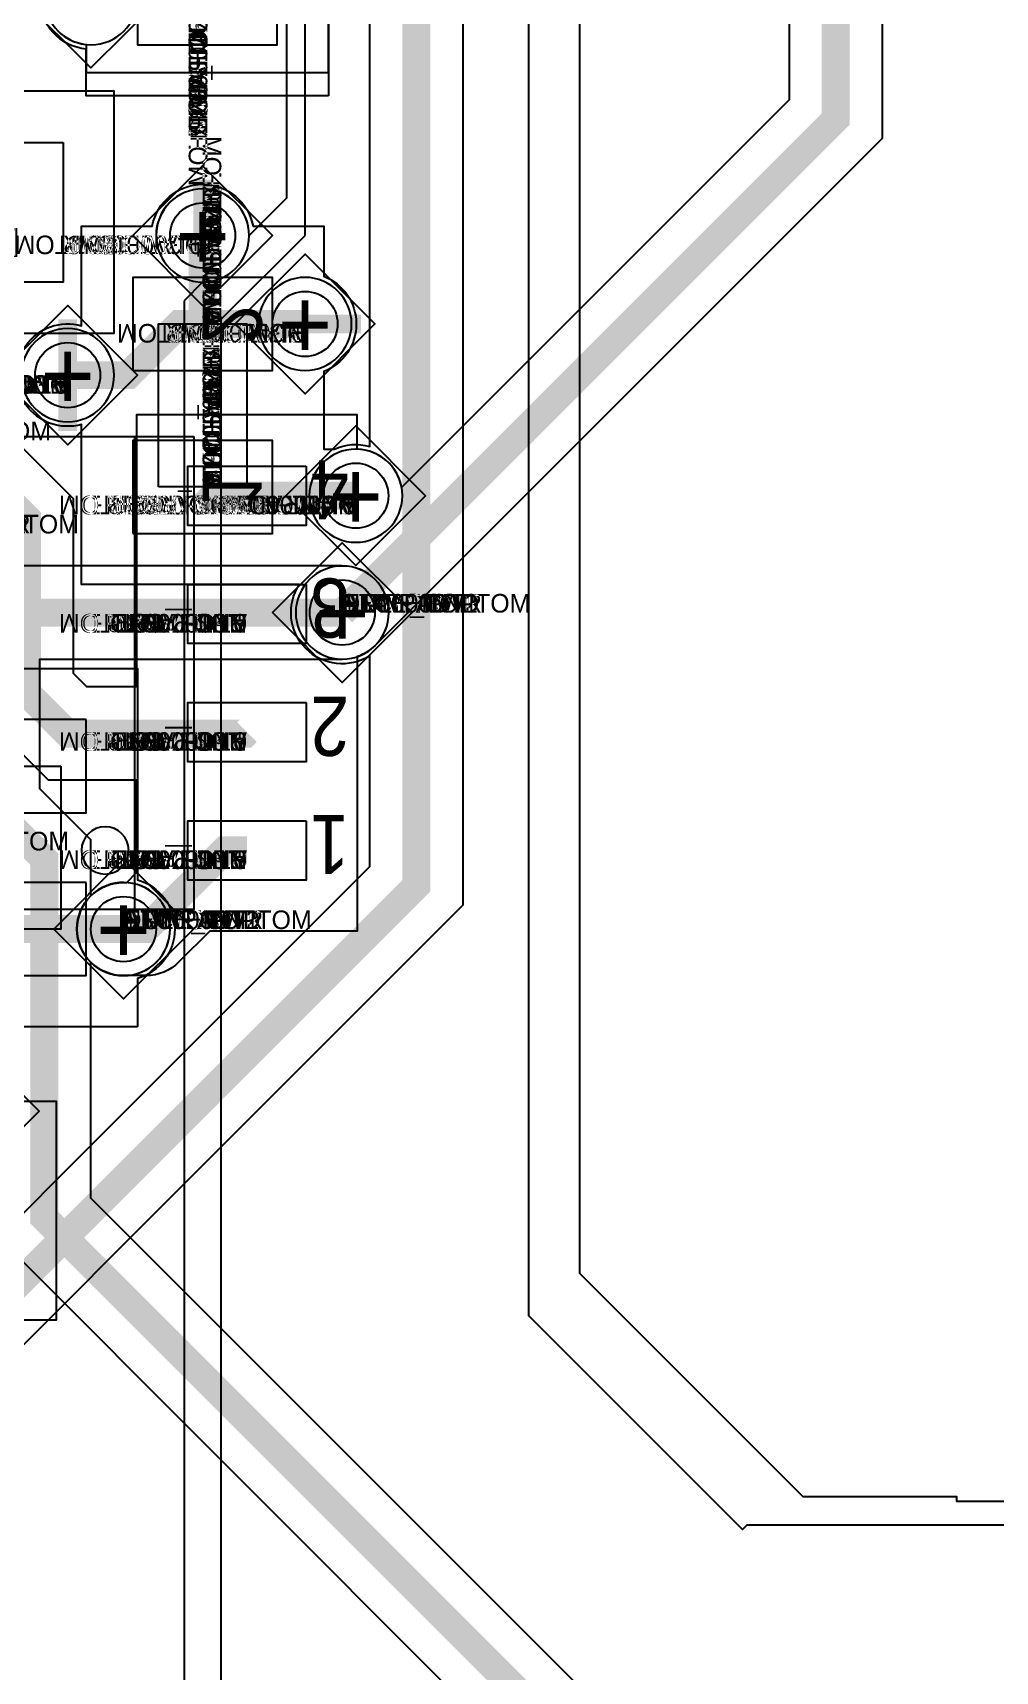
# Model space of a CAD drawing. Extents: x 0 to 323, y 0 to 320.
# Drawn here: x 147.99 to 158.33, y 164.43 to 182.03 of the extents above; entities that cross this region are included whole.
import ezdxf
from ezdxf.enums import TextEntityAlignment as Align

# ---------------------------------------------------------------- set-up
doc = ezdxf.new("R2010")
doc.units = 0
doc.header["$MEASUREMENT"] = 0
doc.layers.get('0').update_dxf_attribs({"linetype": 'CONTINUOUS'})
for name, color, linetype in [('CDN_FIGURES', 7, 'CONTINUOUS'), ('ETCH_BOTTOM', 7, 'CONTINUOUS'), ('ETCH_GND', 3, 'CONTINUOUS'), ('ETCH_INT1', 4, 'CONTINUOUS'), ('ETCH_INT2', 5, 'CONTINUOUS'), ('ETCH_PWR', 6, 'CONTINUOUS'), ('ETCH_TOP', 2, 'CONTINUOUS'), ('MANUFACTURING_NCLEGEND-1-6', 8, 'CONTINUOUS'), ('PACKAGE_GEOMETRY_ASSEMBLY_TOP', 11, 'CONTINUOUS'), ('PACKAGE_GEOMETRY_PIN_NUMBER', 9, 'CONTINUOUS')]:
    doc.layers.add(name, color=color, linetype=linetype)

# ---------------------------------------------------------------- blocks, each defined once
blk = doc.blocks.new('PAD_INFO')
for tag in ['SHAPE_TYPE', 'PAD_HEIGHT', 'PAD_LAYER', 'PAD_TYPE', 'PAD_WIDTH']:
    blk.add_attdef(tag, (0, 0), '', height=0.2)
at = {"flags": 2}
blk.add_attdef('CDN_TYPE', (0, 0), '', height=0.2, dxfattribs=at)
blk = doc.blocks.new('DRILL_INFO')
at = {"flags": 2}
blk.add_attdef('CDN_TYPE', (0, 0), '', height=0.2, dxfattribs=at)
for tag in ['FSHAPE', 'FCHAR', 'DRILL_HEIGHT', 'DIAMETER', 'PLATED', 'DRILL_WIDTH']:
    blk.add_attdef(tag, (0, 0), '', height=0.2)
blk = doc.blocks.new('VIA0700X0300')
at = {"layer": 'ETCH_BOTTOM'}
blk.add_circle((0, 0), 0.35, dxfattribs=at)
at = {"layer": 'ETCH_GND'}
blk.add_circle((0, 0), 0.35, dxfattribs=at)
at = {"layer": 'ETCH_INT1'}
blk.add_circle((0, 0), 0.35, dxfattribs=at)
at = {"layer": 'ETCH_INT2'}
blk.add_circle((0, 0), 0.35, dxfattribs=at)
at = {"layer": 'ETCH_PWR'}
blk.add_circle((0, 0), 0.35, dxfattribs=at)
at = {"layer": 'ETCH_TOP'}
blk.add_circle((0, 0), 0.35, dxfattribs=at)
ref = blk.add_blockref('PAD_INFO', (0, 0))
ref.add_attrib('PAD_LAYER', 'ETCH_TOP', (0, 0), dxfattribs={"height": 0.2})
ref.add_attrib('SHAPE_TYPE', 'NULL', (0, 0), dxfattribs={"height": 0.2})
ref.add_attrib('PAD_TYPE', 'ANTIPAD', (0, 0), dxfattribs={"height": 0.2})
ref.add_attrib('PAD_WIDTH', '0.000000', (0, 0), dxfattribs={"height": 0.2})
ref.add_attrib('PAD_HEIGHT', '0.000000', (0, 0), dxfattribs={"height": 0.2})
ref = blk.add_blockref('PAD_INFO', (0, 0))
ref.add_attrib('PAD_LAYER', 'ETCH_GND', (0, 0), dxfattribs={"height": 0.2})
ref.add_attrib('SHAPE_TYPE', 'NULL', (0, 0), dxfattribs={"height": 0.2})
ref.add_attrib('PAD_TYPE', 'ANTIPAD', (0, 0), dxfattribs={"height": 0.2})
ref.add_attrib('PAD_WIDTH', '0.000000', (0, 0), dxfattribs={"height": 0.2})
ref.add_attrib('PAD_HEIGHT', '0.000000', (0, 0), dxfattribs={"height": 0.2})
ref = blk.add_blockref('PAD_INFO', (0, 0))
ref.add_attrib('PAD_LAYER', 'ETCH_INT1', (0, 0), dxfattribs={"height": 0.2})
ref.add_attrib('SHAPE_TYPE', 'NULL', (0, 0), dxfattribs={"height": 0.2})
ref.add_attrib('PAD_TYPE', 'ANTIPAD', (0, 0), dxfattribs={"height": 0.2})
ref.add_attrib('PAD_WIDTH', '0.000000', (0, 0), dxfattribs={"height": 0.2})
ref.add_attrib('PAD_HEIGHT', '0.000000', (0, 0), dxfattribs={"height": 0.2})
ref = blk.add_blockref('PAD_INFO', (0, 0))
ref.add_attrib('PAD_LAYER', 'ETCH_INT2', (0, 0), dxfattribs={"height": 0.2})
ref.add_attrib('SHAPE_TYPE', 'NULL', (0, 0), dxfattribs={"height": 0.2})
ref.add_attrib('PAD_TYPE', 'ANTIPAD', (0, 0), dxfattribs={"height": 0.2})
ref.add_attrib('PAD_WIDTH', '0.000000', (0, 0), dxfattribs={"height": 0.2})
ref.add_attrib('PAD_HEIGHT', '0.000000', (0, 0), dxfattribs={"height": 0.2})
ref = blk.add_blockref('PAD_INFO', (0, 0))
ref.add_attrib('PAD_LAYER', 'ETCH_PWR', (0, 0), dxfattribs={"height": 0.2})
ref.add_attrib('SHAPE_TYPE', 'NULL', (0, 0), dxfattribs={"height": 0.2})
ref.add_attrib('PAD_TYPE', 'ANTIPAD', (0, 0), dxfattribs={"height": 0.2})
ref.add_attrib('PAD_WIDTH', '0.000000', (0, 0), dxfattribs={"height": 0.2})
ref.add_attrib('PAD_HEIGHT', '0.000000', (0, 0), dxfattribs={"height": 0.2})
ref = blk.add_blockref('PAD_INFO', (0, 0))
ref.add_attrib('PAD_LAYER', 'ETCH_BOTTOM', (0, 0), dxfattribs={"height": 0.2})
ref.add_attrib('SHAPE_TYPE', 'NULL', (0, 0), dxfattribs={"height": 0.2})
ref.add_attrib('PAD_TYPE', 'ANTIPAD', (0, 0), dxfattribs={"height": 0.2})
ref.add_attrib('PAD_WIDTH', '0.000000', (0, 0), dxfattribs={"height": 0.2})
ref.add_attrib('PAD_HEIGHT', '0.000000', (0, 0), dxfattribs={"height": 0.2})
ref = blk.add_blockref('PAD_INFO', (0, 0))
ref.add_attrib('PAD_LAYER', 'ETCH_TOP', (0, 0), dxfattribs={"height": 0.2})
ref.add_attrib('SHAPE_TYPE', 'NULL', (0, 0), dxfattribs={"height": 0.2})
ref.add_attrib('PAD_TYPE', 'THERMAL', (0, 0), dxfattribs={"height": 0.2})
ref.add_attrib('PAD_WIDTH', '0.000000', (0, 0), dxfattribs={"height": 0.2})
ref.add_attrib('PAD_HEIGHT', '0.000000', (0, 0), dxfattribs={"height": 0.2})
ref = blk.add_blockref('PAD_INFO', (0, 0))
ref.add_attrib('PAD_LAYER', 'ETCH_GND', (0, 0), dxfattribs={"height": 0.2})
ref.add_attrib('SHAPE_TYPE', 'NULL', (0, 0), dxfattribs={"height": 0.2})
ref.add_attrib('PAD_TYPE', 'THERMAL', (0, 0), dxfattribs={"height": 0.2})
ref.add_attrib('PAD_WIDTH', '0.000000', (0, 0), dxfattribs={"height": 0.2})
ref.add_attrib('PAD_HEIGHT', '0.000000', (0, 0), dxfattribs={"height": 0.2})
ref = blk.add_blockref('PAD_INFO', (0, 0))
ref.add_attrib('PAD_LAYER', 'ETCH_INT1', (0, 0), dxfattribs={"height": 0.2})
ref.add_attrib('SHAPE_TYPE', 'NULL', (0, 0), dxfattribs={"height": 0.2})
ref.add_attrib('PAD_TYPE', 'THERMAL', (0, 0), dxfattribs={"height": 0.2})
ref.add_attrib('PAD_WIDTH', '0.000000', (0, 0), dxfattribs={"height": 0.2})
ref.add_attrib('PAD_HEIGHT', '0.000000', (0, 0), dxfattribs={"height": 0.2})
ref = blk.add_blockref('PAD_INFO', (0, 0))
ref.add_attrib('PAD_LAYER', 'ETCH_INT2', (0, 0), dxfattribs={"height": 0.2})
ref.add_attrib('SHAPE_TYPE', 'NULL', (0, 0), dxfattribs={"height": 0.2})
ref.add_attrib('PAD_TYPE', 'THERMAL', (0, 0), dxfattribs={"height": 0.2})
ref.add_attrib('PAD_WIDTH', '0.000000', (0, 0), dxfattribs={"height": 0.2})
ref.add_attrib('PAD_HEIGHT', '0.000000', (0, 0), dxfattribs={"height": 0.2})
ref = blk.add_blockref('PAD_INFO', (0, 0))
ref.add_attrib('PAD_LAYER', 'ETCH_PWR', (0, 0), dxfattribs={"height": 0.2})
ref.add_attrib('SHAPE_TYPE', 'NULL', (0, 0), dxfattribs={"height": 0.2})
ref.add_attrib('PAD_TYPE', 'THERMAL', (0, 0), dxfattribs={"height": 0.2})
ref.add_attrib('PAD_WIDTH', '0.000000', (0, 0), dxfattribs={"height": 0.2})
ref.add_attrib('PAD_HEIGHT', '0.000000', (0, 0), dxfattribs={"height": 0.2})
ref = blk.add_blockref('PAD_INFO', (0, 0))
ref.add_attrib('PAD_LAYER', 'ETCH_BOTTOM', (0, 0), dxfattribs={"height": 0.2})
ref.add_attrib('SHAPE_TYPE', 'NULL', (0, 0), dxfattribs={"height": 0.2})
ref.add_attrib('PAD_TYPE', 'THERMAL', (0, 0), dxfattribs={"height": 0.2})
ref.add_attrib('PAD_WIDTH', '0.000000', (0, 0), dxfattribs={"height": 0.2})
ref.add_attrib('PAD_HEIGHT', '0.000000', (0, 0), dxfattribs={"height": 0.2})
ref = blk.add_blockref('PAD_INFO', (0, 0))
ref.add_attrib('PAD_LAYER', 'ETCH_TOP', (0, 0), dxfattribs={"height": 0.2})
ref.add_attrib('SHAPE_TYPE', 'CIRCLE', (0, 0), dxfattribs={"height": 0.2})
ref.add_attrib('PAD_TYPE', 'REGULAR', (0, 0), dxfattribs={"height": 0.2})
ref.add_attrib('PAD_WIDTH', '0.700000', (0, 0), dxfattribs={"height": 0.2})
ref.add_attrib('PAD_HEIGHT', '0.700000', (0, 0), dxfattribs={"height": 0.2})
ref = blk.add_blockref('PAD_INFO', (0, 0))
ref.add_attrib('PAD_LAYER', 'ETCH_GND', (0, 0), dxfattribs={"height": 0.2})
ref.add_attrib('SHAPE_TYPE', 'CIRCLE', (0, 0), dxfattribs={"height": 0.2})
ref.add_attrib('PAD_TYPE', 'REGULAR', (0, 0), dxfattribs={"height": 0.2})
ref.add_attrib('PAD_WIDTH', '0.700000', (0, 0), dxfattribs={"height": 0.2})
ref.add_attrib('PAD_HEIGHT', '0.700000', (0, 0), dxfattribs={"height": 0.2})
ref = blk.add_blockref('PAD_INFO', (0, 0))
ref.add_attrib('PAD_LAYER', 'ETCH_INT1', (0, 0), dxfattribs={"height": 0.2})
ref.add_attrib('SHAPE_TYPE', 'CIRCLE', (0, 0), dxfattribs={"height": 0.2})
ref.add_attrib('PAD_TYPE', 'REGULAR', (0, 0), dxfattribs={"height": 0.2})
ref.add_attrib('PAD_WIDTH', '0.700000', (0, 0), dxfattribs={"height": 0.2})
ref.add_attrib('PAD_HEIGHT', '0.700000', (0, 0), dxfattribs={"height": 0.2})
ref = blk.add_blockref('PAD_INFO', (0, 0))
ref.add_attrib('PAD_LAYER', 'ETCH_INT2', (0, 0), dxfattribs={"height": 0.2})
ref.add_attrib('SHAPE_TYPE', 'CIRCLE', (0, 0), dxfattribs={"height": 0.2})
ref.add_attrib('PAD_TYPE', 'REGULAR', (0, 0), dxfattribs={"height": 0.2})
ref.add_attrib('PAD_WIDTH', '0.700000', (0, 0), dxfattribs={"height": 0.2})
ref.add_attrib('PAD_HEIGHT', '0.700000', (0, 0), dxfattribs={"height": 0.2})
ref = blk.add_blockref('PAD_INFO', (0, 0))
ref.add_attrib('PAD_LAYER', 'ETCH_PWR', (0, 0), dxfattribs={"height": 0.2})
ref.add_attrib('SHAPE_TYPE', 'CIRCLE', (0, 0), dxfattribs={"height": 0.2})
ref.add_attrib('PAD_TYPE', 'REGULAR', (0, 0), dxfattribs={"height": 0.2})
ref.add_attrib('PAD_WIDTH', '0.700000', (0, 0), dxfattribs={"height": 0.2})
ref.add_attrib('PAD_HEIGHT', '0.700000', (0, 0), dxfattribs={"height": 0.2})
ref = blk.add_blockref('PAD_INFO', (0, 0))
ref.add_attrib('PAD_LAYER', 'ETCH_BOTTOM', (0, 0), dxfattribs={"height": 0.2})
ref.add_attrib('SHAPE_TYPE', 'CIRCLE', (0, 0), dxfattribs={"height": 0.2})
ref.add_attrib('PAD_TYPE', 'REGULAR', (0, 0), dxfattribs={"height": 0.2})
ref.add_attrib('PAD_WIDTH', '0.700000', (0, 0), dxfattribs={"height": 0.2})
ref.add_attrib('PAD_HEIGHT', '0.700000', (0, 0), dxfattribs={"height": 0.2})
ref = blk.add_blockref('DRILL_INFO', (0, 0))
ref.add_attrib('DIAMETER', '0.300000', (0, 0), dxfattribs={"height": 0.2})
ref.add_attrib('PLATED', 'PLATED', (0, 0), dxfattribs={"height": 0.2})
ref.add_attrib('FSHAPE', 'DIAMOND', (0, 0), dxfattribs={"height": 0.2})
ref.add_attrib('FCHAR', '+', (0, 0), dxfattribs={"height": 0.2})
ref.add_attrib('DRILL_WIDTH', '1.500000', (0, 0), dxfattribs={"height": 0.2})
ref.add_attrib('DRILL_HEIGHT', '1.500000', (0, 0), dxfattribs={"height": 0.2})
for tag in ['CDN_TYPE', 'PIN']:
    blk.add_attdef(tag, (0, 0), '', height=0.2)
at = {"flags": 2}
for tag in ['PSTKNAME', 'BBV']:
    blk.add_attdef(tag, (0, 0), '', height=0.2, dxfattribs=at)
blk = doc.blocks.new('FIGURE_DIAMOND')
at = {"layer": 'CDN_FIGURES'}
blk.add_lwpolyline([(-0.5, 0), (0, 0.5), (0.5, 0), (0, -0.5)], close=True, dxfattribs=at)
blk = doc.blocks.new('SMD50_25')
at = {"layer": 'ETCH_TOP'}
blk.add_lwpolyline([(-0.635, -0.318), (-0.635, 0.318), (0.635, 0.318), (0.635, -0.318)], close=True, dxfattribs=at)
ref = blk.add_blockref('PAD_INFO', (0, 0))
ref.add_attrib('PAD_LAYER', 'ETCH_TOP', (0, 0), dxfattribs={"height": 0.2})
ref.add_attrib('SHAPE_TYPE', 'NULL', (0, 0), dxfattribs={"height": 0.2})
ref.add_attrib('PAD_TYPE', 'ANTIPAD', (0, 0), dxfattribs={"height": 0.2})
ref.add_attrib('PAD_WIDTH', '0.000000', (0, 0), dxfattribs={"height": 0.2})
ref.add_attrib('PAD_HEIGHT', '0.000000', (0, 0), dxfattribs={"height": 0.2})
ref = blk.add_blockref('PAD_INFO', (0, 0))
ref.add_attrib('PAD_LAYER', 'ETCH_GND', (0, 0), dxfattribs={"height": 0.2})
ref.add_attrib('SHAPE_TYPE', 'NULL', (0, 0), dxfattribs={"height": 0.2})
ref.add_attrib('PAD_TYPE', 'ANTIPAD', (0, 0), dxfattribs={"height": 0.2})
ref.add_attrib('PAD_WIDTH', '0.000000', (0, 0), dxfattribs={"height": 0.2})
ref.add_attrib('PAD_HEIGHT', '0.000000', (0, 0), dxfattribs={"height": 0.2})
ref = blk.add_blockref('PAD_INFO', (0, 0))
ref.add_attrib('PAD_LAYER', 'ETCH_INT1', (0, 0), dxfattribs={"height": 0.2})
ref.add_attrib('SHAPE_TYPE', 'NULL', (0, 0), dxfattribs={"height": 0.2})
ref.add_attrib('PAD_TYPE', 'ANTIPAD', (0, 0), dxfattribs={"height": 0.2})
ref.add_attrib('PAD_WIDTH', '0.000000', (0, 0), dxfattribs={"height": 0.2})
ref.add_attrib('PAD_HEIGHT', '0.000000', (0, 0), dxfattribs={"height": 0.2})
ref = blk.add_blockref('PAD_INFO', (0, 0))
ref.add_attrib('PAD_LAYER', 'ETCH_INT2', (0, 0), dxfattribs={"height": 0.2})
ref.add_attrib('SHAPE_TYPE', 'NULL', (0, 0), dxfattribs={"height": 0.2})
ref.add_attrib('PAD_TYPE', 'ANTIPAD', (0, 0), dxfattribs={"height": 0.2})
ref.add_attrib('PAD_WIDTH', '0.000000', (0, 0), dxfattribs={"height": 0.2})
ref.add_attrib('PAD_HEIGHT', '0.000000', (0, 0), dxfattribs={"height": 0.2})
ref = blk.add_blockref('PAD_INFO', (0, 0))
ref.add_attrib('PAD_LAYER', 'ETCH_PWR', (0, 0), dxfattribs={"height": 0.2})
ref.add_attrib('SHAPE_TYPE', 'NULL', (0, 0), dxfattribs={"height": 0.2})
ref.add_attrib('PAD_TYPE', 'ANTIPAD', (0, 0), dxfattribs={"height": 0.2})
ref.add_attrib('PAD_WIDTH', '0.000000', (0, 0), dxfattribs={"height": 0.2})
ref.add_attrib('PAD_HEIGHT', '0.000000', (0, 0), dxfattribs={"height": 0.2})
ref = blk.add_blockref('PAD_INFO', (0, 0))
ref.add_attrib('PAD_LAYER', 'ETCH_BOTTOM', (0, 0), dxfattribs={"height": 0.2})
ref.add_attrib('SHAPE_TYPE', 'NULL', (0, 0), dxfattribs={"height": 0.2})
ref.add_attrib('PAD_TYPE', 'ANTIPAD', (0, 0), dxfattribs={"height": 0.2})
ref.add_attrib('PAD_WIDTH', '0.000000', (0, 0), dxfattribs={"height": 0.2})
ref.add_attrib('PAD_HEIGHT', '0.000000', (0, 0), dxfattribs={"height": 0.2})
ref = blk.add_blockref('PAD_INFO', (0, 0))
ref.add_attrib('PAD_LAYER', 'ETCH_TOP', (0, 0), dxfattribs={"height": 0.2})
ref.add_attrib('SHAPE_TYPE', 'NULL', (0, 0), dxfattribs={"height": 0.2})
ref.add_attrib('PAD_TYPE', 'THERMAL', (0, 0), dxfattribs={"height": 0.2})
ref.add_attrib('PAD_WIDTH', '0.000000', (0, 0), dxfattribs={"height": 0.2})
ref.add_attrib('PAD_HEIGHT', '0.000000', (0, 0), dxfattribs={"height": 0.2})
ref = blk.add_blockref('PAD_INFO', (0, 0))
ref.add_attrib('PAD_LAYER', 'ETCH_GND', (0, 0), dxfattribs={"height": 0.2})
ref.add_attrib('SHAPE_TYPE', 'NULL', (0, 0), dxfattribs={"height": 0.2})
ref.add_attrib('PAD_TYPE', 'THERMAL', (0, 0), dxfattribs={"height": 0.2})
ref.add_attrib('PAD_WIDTH', '0.000000', (0, 0), dxfattribs={"height": 0.2})
ref.add_attrib('PAD_HEIGHT', '0.000000', (0, 0), dxfattribs={"height": 0.2})
ref = blk.add_blockref('PAD_INFO', (0, 0))
ref.add_attrib('PAD_LAYER', 'ETCH_INT1', (0, 0), dxfattribs={"height": 0.2})
ref.add_attrib('SHAPE_TYPE', 'NULL', (0, 0), dxfattribs={"height": 0.2})
ref.add_attrib('PAD_TYPE', 'THERMAL', (0, 0), dxfattribs={"height": 0.2})
ref.add_attrib('PAD_WIDTH', '0.000000', (0, 0), dxfattribs={"height": 0.2})
ref.add_attrib('PAD_HEIGHT', '0.000000', (0, 0), dxfattribs={"height": 0.2})
ref = blk.add_blockref('PAD_INFO', (0, 0))
ref.add_attrib('PAD_LAYER', 'ETCH_INT2', (0, 0), dxfattribs={"height": 0.2})
ref.add_attrib('SHAPE_TYPE', 'NULL', (0, 0), dxfattribs={"height": 0.2})
ref.add_attrib('PAD_TYPE', 'THERMAL', (0, 0), dxfattribs={"height": 0.2})
ref.add_attrib('PAD_WIDTH', '0.000000', (0, 0), dxfattribs={"height": 0.2})
ref.add_attrib('PAD_HEIGHT', '0.000000', (0, 0), dxfattribs={"height": 0.2})
ref = blk.add_blockref('PAD_INFO', (0, 0))
ref.add_attrib('PAD_LAYER', 'ETCH_PWR', (0, 0), dxfattribs={"height": 0.2})
ref.add_attrib('SHAPE_TYPE', 'NULL', (0, 0), dxfattribs={"height": 0.2})
ref.add_attrib('PAD_TYPE', 'THERMAL', (0, 0), dxfattribs={"height": 0.2})
ref.add_attrib('PAD_WIDTH', '0.000000', (0, 0), dxfattribs={"height": 0.2})
ref.add_attrib('PAD_HEIGHT', '0.000000', (0, 0), dxfattribs={"height": 0.2})
ref = blk.add_blockref('PAD_INFO', (0, 0))
ref.add_attrib('PAD_LAYER', 'ETCH_BOTTOM', (0, 0), dxfattribs={"height": 0.2})
ref.add_attrib('SHAPE_TYPE', 'NULL', (0, 0), dxfattribs={"height": 0.2})
ref.add_attrib('PAD_TYPE', 'THERMAL', (0, 0), dxfattribs={"height": 0.2})
ref.add_attrib('PAD_WIDTH', '0.000000', (0, 0), dxfattribs={"height": 0.2})
ref.add_attrib('PAD_HEIGHT', '0.000000', (0, 0), dxfattribs={"height": 0.2})
ref = blk.add_blockref('PAD_INFO', (0, 0))
ref.add_attrib('PAD_LAYER', 'ETCH_TOP', (0, 0), dxfattribs={"height": 0.2})
ref.add_attrib('SHAPE_TYPE', 'RECTANGLE', (0, 0), dxfattribs={"height": 0.2})
ref.add_attrib('PAD_TYPE', 'REGULAR', (0, 0), dxfattribs={"height": 0.2})
ref.add_attrib('PAD_WIDTH', '1.270000', (0, 0), dxfattribs={"height": 0.2})
ref.add_attrib('PAD_HEIGHT', '0.635000', (0, 0), dxfattribs={"height": 0.2})
ref = blk.add_blockref('PAD_INFO', (0, 0))
ref.add_attrib('PAD_LAYER', 'ETCH_GND', (0, 0), dxfattribs={"height": 0.2})
ref.add_attrib('SHAPE_TYPE', 'NULL', (0, 0), dxfattribs={"height": 0.2})
ref.add_attrib('PAD_TYPE', 'REGULAR', (0, 0), dxfattribs={"height": 0.2})
ref.add_attrib('PAD_WIDTH', '0.000000', (0, 0), dxfattribs={"height": 0.2})
ref.add_attrib('PAD_HEIGHT', '0.000000', (0, 0), dxfattribs={"height": 0.2})
ref = blk.add_blockref('PAD_INFO', (0, 0))
ref.add_attrib('PAD_LAYER', 'ETCH_INT1', (0, 0), dxfattribs={"height": 0.2})
ref.add_attrib('SHAPE_TYPE', 'NULL', (0, 0), dxfattribs={"height": 0.2})
ref.add_attrib('PAD_TYPE', 'REGULAR', (0, 0), dxfattribs={"height": 0.2})
ref.add_attrib('PAD_WIDTH', '0.000000', (0, 0), dxfattribs={"height": 0.2})
ref.add_attrib('PAD_HEIGHT', '0.000000', (0, 0), dxfattribs={"height": 0.2})
ref = blk.add_blockref('PAD_INFO', (0, 0))
ref.add_attrib('PAD_LAYER', 'ETCH_INT2', (0, 0), dxfattribs={"height": 0.2})
ref.add_attrib('SHAPE_TYPE', 'NULL', (0, 0), dxfattribs={"height": 0.2})
ref.add_attrib('PAD_TYPE', 'REGULAR', (0, 0), dxfattribs={"height": 0.2})
ref.add_attrib('PAD_WIDTH', '0.000000', (0, 0), dxfattribs={"height": 0.2})
ref.add_attrib('PAD_HEIGHT', '0.000000', (0, 0), dxfattribs={"height": 0.2})
ref = blk.add_blockref('PAD_INFO', (0, 0))
ref.add_attrib('PAD_LAYER', 'ETCH_PWR', (0, 0), dxfattribs={"height": 0.2})
ref.add_attrib('SHAPE_TYPE', 'NULL', (0, 0), dxfattribs={"height": 0.2})
ref.add_attrib('PAD_TYPE', 'REGULAR', (0, 0), dxfattribs={"height": 0.2})
ref.add_attrib('PAD_WIDTH', '0.000000', (0, 0), dxfattribs={"height": 0.2})
ref.add_attrib('PAD_HEIGHT', '0.000000', (0, 0), dxfattribs={"height": 0.2})
ref = blk.add_blockref('PAD_INFO', (0, 0))
ref.add_attrib('PAD_LAYER', 'ETCH_BOTTOM', (0, 0), dxfattribs={"height": 0.2})
ref.add_attrib('SHAPE_TYPE', 'NULL', (0, 0), dxfattribs={"height": 0.2})
ref.add_attrib('PAD_TYPE', 'REGULAR', (0, 0), dxfattribs={"height": 0.2})
ref.add_attrib('PAD_WIDTH', '0.000000', (0, 0), dxfattribs={"height": 0.2})
ref.add_attrib('PAD_HEIGHT', '0.000000', (0, 0), dxfattribs={"height": 0.2})
ref = blk.add_blockref('DRILL_INFO', (0, 0))
ref.add_attrib('DIAMETER', '0.000000', (0, 0), dxfattribs={"height": 0.2})
ref.add_attrib('PLATED', 'NON_PLATED', (0, 0), dxfattribs={"height": 0.2})
ref.add_attrib('FSHAPE', 'NULL', (0, 0), dxfattribs={"height": 0.2})
ref.add_attrib('DRILL_WIDTH', '0.000000', (0, 0), dxfattribs={"height": 0.2})
ref.add_attrib('DRILL_HEIGHT', '0.000000', (0, 0), dxfattribs={"height": 0.2})
for tag in ['CDN_TYPE', 'PIN']:
    blk.add_attdef(tag, (0, 0), '', height=0.2)
at = {"flags": 2}
for tag in ['PSTKNAME', 'BBV']:
    blk.add_attdef(tag, (0, 0), '', height=0.2, dxfattribs=at)
blk = doc.blocks.new('SOIC8')
at = {"layer": 'PACKAGE_GEOMETRY_ASSEMBLY_TOP'}
blk.add_lwpolyline([(-1.905, -2.54), (-1.905, 2.54), (1.905, 2.54), (1.905, -2.54)], close=True, dxfattribs=at)
blk.add_lwpolyline([(-1.27, 2.54), (-1.27, -2.54)], dxfattribs=at)
blk.add_lwpolyline([(-0.6985, 1.905, 1), (-1.2065, 1.905, 1)], format="xyb", close=True, dxfattribs=at)
at = {"layer": 'ETCH_TOP'}
ref = blk.add_blockref('SMD50_25', (-2.4765, 1.905), dxfattribs=at)
ref.add_attrib('CDN_TYPE', 'PIN', (0, 0), dxfattribs={"height": 0.2})
ref.add_attrib('PIN', '1', (0, 0), dxfattribs={"height": 0.2})
ref = blk.add_blockref('SMD50_25', (-2.4765, 0.635), dxfattribs=at)
ref.add_attrib('CDN_TYPE', 'PIN', (0, 0), dxfattribs={"height": 0.2})
ref.add_attrib('PIN', '2', (0, 0), dxfattribs={"height": 0.2})
ref = blk.add_blockref('SMD50_25', (-2.4765, -0.635), dxfattribs=at)
ref.add_attrib('CDN_TYPE', 'PIN', (0, 0), dxfattribs={"height": 0.2})
ref.add_attrib('PIN', '3', (0, 0), dxfattribs={"height": 0.2})
ref = blk.add_blockref('SMD50_25', (-2.4765, -1.905), dxfattribs=at)
ref.add_attrib('CDN_TYPE', 'PIN', (0, 0), dxfattribs={"height": 0.2})
ref.add_attrib('PIN', '4', (0, 0), dxfattribs={"height": 0.2})
at = {"flags": 2}
for tag in ['SYMBOL_TYPE', 'CDN_TYPE', 'REFDES']:
    blk.add_attdef(tag, (0, 0), '', height=0.2, dxfattribs=at)
blk = doc.blocks.new('RC1000X1500TS')
at = {"layer": 'ETCH_TOP'}
blk.add_lwpolyline([(-0.5, -0.75), (-0.5, 0.75), (0.5, 0.75), (0.5, -0.75)], close=True, dxfattribs=at)
ref = blk.add_blockref('PAD_INFO', (0, 0))
ref.add_attrib('PAD_LAYER', 'ETCH_TOP', (0, 0), dxfattribs={"height": 0.2})
ref.add_attrib('SHAPE_TYPE', 'NULL', (0, 0), dxfattribs={"height": 0.2})
ref.add_attrib('PAD_TYPE', 'ANTIPAD', (0, 0), dxfattribs={"height": 0.2})
ref.add_attrib('PAD_WIDTH', '0.000000', (0, 0), dxfattribs={"height": 0.2})
ref.add_attrib('PAD_HEIGHT', '0.000000', (0, 0), dxfattribs={"height": 0.2})
ref = blk.add_blockref('PAD_INFO', (0, 0))
ref.add_attrib('PAD_LAYER', 'ETCH_GND', (0, 0), dxfattribs={"height": 0.2})
ref.add_attrib('SHAPE_TYPE', 'NULL', (0, 0), dxfattribs={"height": 0.2})
ref.add_attrib('PAD_TYPE', 'ANTIPAD', (0, 0), dxfattribs={"height": 0.2})
ref.add_attrib('PAD_WIDTH', '0.000000', (0, 0), dxfattribs={"height": 0.2})
ref.add_attrib('PAD_HEIGHT', '0.000000', (0, 0), dxfattribs={"height": 0.2})
ref = blk.add_blockref('PAD_INFO', (0, 0))
ref.add_attrib('PAD_LAYER', 'ETCH_INT1', (0, 0), dxfattribs={"height": 0.2})
ref.add_attrib('SHAPE_TYPE', 'NULL', (0, 0), dxfattribs={"height": 0.2})
ref.add_attrib('PAD_TYPE', 'ANTIPAD', (0, 0), dxfattribs={"height": 0.2})
ref.add_attrib('PAD_WIDTH', '0.000000', (0, 0), dxfattribs={"height": 0.2})
ref.add_attrib('PAD_HEIGHT', '0.000000', (0, 0), dxfattribs={"height": 0.2})
ref = blk.add_blockref('PAD_INFO', (0, 0))
ref.add_attrib('PAD_LAYER', 'ETCH_INT2', (0, 0), dxfattribs={"height": 0.2})
ref.add_attrib('SHAPE_TYPE', 'NULL', (0, 0), dxfattribs={"height": 0.2})
ref.add_attrib('PAD_TYPE', 'ANTIPAD', (0, 0), dxfattribs={"height": 0.2})
ref.add_attrib('PAD_WIDTH', '0.000000', (0, 0), dxfattribs={"height": 0.2})
ref.add_attrib('PAD_HEIGHT', '0.000000', (0, 0), dxfattribs={"height": 0.2})
ref = blk.add_blockref('PAD_INFO', (0, 0))
ref.add_attrib('PAD_LAYER', 'ETCH_PWR', (0, 0), dxfattribs={"height": 0.2})
ref.add_attrib('SHAPE_TYPE', 'NULL', (0, 0), dxfattribs={"height": 0.2})
ref.add_attrib('PAD_TYPE', 'ANTIPAD', (0, 0), dxfattribs={"height": 0.2})
ref.add_attrib('PAD_WIDTH', '0.000000', (0, 0), dxfattribs={"height": 0.2})
ref.add_attrib('PAD_HEIGHT', '0.000000', (0, 0), dxfattribs={"height": 0.2})
ref = blk.add_blockref('PAD_INFO', (0, 0))
ref.add_attrib('PAD_LAYER', 'ETCH_BOTTOM', (0, 0), dxfattribs={"height": 0.2})
ref.add_attrib('SHAPE_TYPE', 'NULL', (0, 0), dxfattribs={"height": 0.2})
ref.add_attrib('PAD_TYPE', 'ANTIPAD', (0, 0), dxfattribs={"height": 0.2})
ref.add_attrib('PAD_WIDTH', '0.000000', (0, 0), dxfattribs={"height": 0.2})
ref.add_attrib('PAD_HEIGHT', '0.000000', (0, 0), dxfattribs={"height": 0.2})
ref = blk.add_blockref('PAD_INFO', (0, 0))
ref.add_attrib('PAD_LAYER', 'ETCH_TOP', (0, 0), dxfattribs={"height": 0.2})
ref.add_attrib('SHAPE_TYPE', 'NULL', (0, 0), dxfattribs={"height": 0.2})
ref.add_attrib('PAD_TYPE', 'THERMAL', (0, 0), dxfattribs={"height": 0.2})
ref.add_attrib('PAD_WIDTH', '0.000000', (0, 0), dxfattribs={"height": 0.2})
ref.add_attrib('PAD_HEIGHT', '0.000000', (0, 0), dxfattribs={"height": 0.2})
ref = blk.add_blockref('PAD_INFO', (0, 0))
ref.add_attrib('PAD_LAYER', 'ETCH_GND', (0, 0), dxfattribs={"height": 0.2})
ref.add_attrib('SHAPE_TYPE', 'NULL', (0, 0), dxfattribs={"height": 0.2})
ref.add_attrib('PAD_TYPE', 'THERMAL', (0, 0), dxfattribs={"height": 0.2})
ref.add_attrib('PAD_WIDTH', '0.000000', (0, 0), dxfattribs={"height": 0.2})
ref.add_attrib('PAD_HEIGHT', '0.000000', (0, 0), dxfattribs={"height": 0.2})
ref = blk.add_blockref('PAD_INFO', (0, 0))
ref.add_attrib('PAD_LAYER', 'ETCH_INT1', (0, 0), dxfattribs={"height": 0.2})
ref.add_attrib('SHAPE_TYPE', 'NULL', (0, 0), dxfattribs={"height": 0.2})
ref.add_attrib('PAD_TYPE', 'THERMAL', (0, 0), dxfattribs={"height": 0.2})
ref.add_attrib('PAD_WIDTH', '0.000000', (0, 0), dxfattribs={"height": 0.2})
ref.add_attrib('PAD_HEIGHT', '0.000000', (0, 0), dxfattribs={"height": 0.2})
ref = blk.add_blockref('PAD_INFO', (0, 0))
ref.add_attrib('PAD_LAYER', 'ETCH_INT2', (0, 0), dxfattribs={"height": 0.2})
ref.add_attrib('SHAPE_TYPE', 'NULL', (0, 0), dxfattribs={"height": 0.2})
ref.add_attrib('PAD_TYPE', 'THERMAL', (0, 0), dxfattribs={"height": 0.2})
ref.add_attrib('PAD_WIDTH', '0.000000', (0, 0), dxfattribs={"height": 0.2})
ref.add_attrib('PAD_HEIGHT', '0.000000', (0, 0), dxfattribs={"height": 0.2})
ref = blk.add_blockref('PAD_INFO', (0, 0))
ref.add_attrib('PAD_LAYER', 'ETCH_PWR', (0, 0), dxfattribs={"height": 0.2})
ref.add_attrib('SHAPE_TYPE', 'NULL', (0, 0), dxfattribs={"height": 0.2})
ref.add_attrib('PAD_TYPE', 'THERMAL', (0, 0), dxfattribs={"height": 0.2})
ref.add_attrib('PAD_WIDTH', '0.000000', (0, 0), dxfattribs={"height": 0.2})
ref.add_attrib('PAD_HEIGHT', '0.000000', (0, 0), dxfattribs={"height": 0.2})
ref = blk.add_blockref('PAD_INFO', (0, 0))
ref.add_attrib('PAD_LAYER', 'ETCH_BOTTOM', (0, 0), dxfattribs={"height": 0.2})
ref.add_attrib('SHAPE_TYPE', 'NULL', (0, 0), dxfattribs={"height": 0.2})
ref.add_attrib('PAD_TYPE', 'THERMAL', (0, 0), dxfattribs={"height": 0.2})
ref.add_attrib('PAD_WIDTH', '0.000000', (0, 0), dxfattribs={"height": 0.2})
ref.add_attrib('PAD_HEIGHT', '0.000000', (0, 0), dxfattribs={"height": 0.2})
ref = blk.add_blockref('PAD_INFO', (0, 0))
ref.add_attrib('PAD_LAYER', 'ETCH_GND', (0, 0), dxfattribs={"height": 0.2})
ref.add_attrib('SHAPE_TYPE', 'NULL', (0, 0), dxfattribs={"height": 0.2})
ref.add_attrib('PAD_TYPE', 'REGULAR', (0, 0), dxfattribs={"height": 0.2})
ref.add_attrib('PAD_WIDTH', '0.000000', (0, 0), dxfattribs={"height": 0.2})
ref.add_attrib('PAD_HEIGHT', '0.000000', (0, 0), dxfattribs={"height": 0.2})
ref = blk.add_blockref('PAD_INFO', (0, 0))
ref.add_attrib('PAD_LAYER', 'ETCH_INT1', (0, 0), dxfattribs={"height": 0.2})
ref.add_attrib('SHAPE_TYPE', 'NULL', (0, 0), dxfattribs={"height": 0.2})
ref.add_attrib('PAD_TYPE', 'REGULAR', (0, 0), dxfattribs={"height": 0.2})
ref.add_attrib('PAD_WIDTH', '0.000000', (0, 0), dxfattribs={"height": 0.2})
ref.add_attrib('PAD_HEIGHT', '0.000000', (0, 0), dxfattribs={"height": 0.2})
ref = blk.add_blockref('PAD_INFO', (0, 0))
ref.add_attrib('PAD_LAYER', 'ETCH_INT2', (0, 0), dxfattribs={"height": 0.2})
ref.add_attrib('SHAPE_TYPE', 'NULL', (0, 0), dxfattribs={"height": 0.2})
ref.add_attrib('PAD_TYPE', 'REGULAR', (0, 0), dxfattribs={"height": 0.2})
ref.add_attrib('PAD_WIDTH', '0.000000', (0, 0), dxfattribs={"height": 0.2})
ref.add_attrib('PAD_HEIGHT', '0.000000', (0, 0), dxfattribs={"height": 0.2})
ref = blk.add_blockref('PAD_INFO', (0, 0))
ref.add_attrib('PAD_LAYER', 'ETCH_PWR', (0, 0), dxfattribs={"height": 0.2})
ref.add_attrib('SHAPE_TYPE', 'NULL', (0, 0), dxfattribs={"height": 0.2})
ref.add_attrib('PAD_TYPE', 'REGULAR', (0, 0), dxfattribs={"height": 0.2})
ref.add_attrib('PAD_WIDTH', '0.000000', (0, 0), dxfattribs={"height": 0.2})
ref.add_attrib('PAD_HEIGHT', '0.000000', (0, 0), dxfattribs={"height": 0.2})
ref = blk.add_blockref('PAD_INFO', (0, 0))
ref.add_attrib('PAD_LAYER', 'ETCH_BOTTOM', (0, 0), dxfattribs={"height": 0.2})
ref.add_attrib('SHAPE_TYPE', 'NULL', (0, 0), dxfattribs={"height": 0.2})
ref.add_attrib('PAD_TYPE', 'REGULAR', (0, 0), dxfattribs={"height": 0.2})
ref.add_attrib('PAD_WIDTH', '0.000000', (0, 0), dxfattribs={"height": 0.2})
ref.add_attrib('PAD_HEIGHT', '0.000000', (0, 0), dxfattribs={"height": 0.2})
ref = blk.add_blockref('DRILL_INFO', (0, 0))
ref.add_attrib('DIAMETER', '0.000000', (0, 0), dxfattribs={"height": 0.2})
ref.add_attrib('PLATED', 'PLATED', (0, 0), dxfattribs={"height": 0.2})
ref.add_attrib('FSHAPE', 'NULL', (0, 0), dxfattribs={"height": 0.2})
ref.add_attrib('DRILL_WIDTH', '0.000000', (0, 0), dxfattribs={"height": 0.2})
ref.add_attrib('DRILL_HEIGHT', '0.000000', (0, 0), dxfattribs={"height": 0.2})
ref = blk.add_blockref('PAD_INFO', (0, 0))
ref.add_attrib('PAD_LAYER', 'ETCH_TOP', (0, 0), dxfattribs={"height": 0.2})
ref.add_attrib('SHAPE_TYPE', 'RECTANGLE', (0, 0), dxfattribs={"height": 0.2})
ref.add_attrib('PAD_TYPE', 'REGULAR', (0, 0), dxfattribs={"height": 0.2})
ref.add_attrib('PAD_WIDTH', '1.000000', (0, 0), dxfattribs={"height": 0.2})
ref.add_attrib('PAD_HEIGHT', '1.500000', (0, 0), dxfattribs={"height": 0.2})
for tag in ['CDN_TYPE', 'PIN']:
    blk.add_attdef(tag, (0, 0), '', height=0.2)
at = {"flags": 2}
for tag in ['PSTKNAME', 'BBV']:
    blk.add_attdef(tag, (0, 0), '', height=0.2, dxfattribs=at)
blk = doc.blocks.new('F56')
at = {"layer": 'PACKAGE_GEOMETRY_ASSEMBLY_TOP'}
blk.add_lwpolyline([(0, -0.475), (1.75, -0.475), (1.75, 0.475), (0, 0.475)], close=True, dxfattribs=at)
at = {"layer": 'ETCH_TOP'}
ref = blk.add_blockref('RC1000X1500TS', (0, 0), dxfattribs=at)
ref.add_attrib('CDN_TYPE', 'PIN', (0, 0), dxfattribs={"height": 0.2})
ref.add_attrib('PIN', '1', (0, 0), dxfattribs={"height": 0.2})
ref = blk.add_blockref('RC1000X1500TS', (1.75, 0), dxfattribs=at)
ref.add_attrib('CDN_TYPE', 'PIN', (0, 0), dxfattribs={"height": 0.2})
ref.add_attrib('PIN', '2', (0, 0), dxfattribs={"height": 0.2})
at = {"flags": 2}
for tag in ['SYMBOL_TYPE', 'CDN_TYPE', 'REFDES']:
    blk.add_attdef(tag, (0, 0), '', height=0.2, dxfattribs=at)

msp = doc.modelspace()

# ---------------------------------------------------------------- linework, layer by layer
at = {"layer": 'ETCH_BOTTOM'}
for points, format in [([(141.398, 227.24, 0.3, 0.3, 0), (141.398, 225.22, 0.3, 0.3, 0), (146.763, 219.855, 0.3, 0.3, 0), (146.763, 213.355, 0.3, 0.3, 0), (152.108, 208.01, 0.3, 0.3, 0), (152.108, 172.87, 0.3, 0.3, 0), (142.263, 163.025, 0.3, 0.3, 0), (142.263, 158.875, 0.3, 0.3, 0), (142.228, 158.84, 0.3, 0.3, 0)], "xyseb"), ([(144.563, 166.032), (151.608, 173.077), (151.608, 175.341, -0.805821), (150.851, 176.105), (148.513, 176.105), (148.513, 177.826, -1.322533), (148.513, 178.885), (148.513, 179.956), (149.272, 179.956, -0.831918), (150.354, 179.956), (151.113, 179.956), (151.113, 179.418, -0.683031), (151.113, 178.393), (151.113, 177.561), (151.228, 177.561, -0.178283), (151.608, 177.59), (151.608, 194.155)], "xyb"), ([(149.813, 179.855, 0.2, 0.2, 0), (149.813, 180.456, 0.2, 0.2, 0)], "xyseb"), ([(149.813, 178.905, 0.3, 0.3, 0), (149.813, 179.855, 0.3, 0.3, 0)], "xyseb"), ([(149.813, 178.905, 0.3, 0.3, 0), (149.563, 178.905, 0.3, 0.3, 0), (149.013, 178.355, 0.3, 0.3, 0), (148.363, 178.355, 0.3, 0.3, 0)], "xyseb"), ([(148.363, 178.355, 0.2, 0.2, 0), (148.363, 178.956, 0.2, 0.2, 0)], "xyseb"), ([(149.813, 178.905, 0.3, 0.3, 0), (150.913, 178.905, 0.3, 0.3, 0)], "xyseb"), ([(150.913, 178.905, 0.2, 0.2, 0), (151.513, 178.905, 0.2, 0.2, 0)], "xyseb"), ([(148.363, 177.755, 0.2, 0.2, 0), (148.363, 178.355, 0.2, 0.2, 0)], "xyseb"), ([(151.458, 177.06, 0.3, 0.3, 0), (149.908, 177.06, 0.3, 0.3, 0), (149.813, 177.155, 0.3, 0.3, 0)], "xyseb"), ([(147.813, 172.405, 0.3, 0.3, 0), (148.963, 172.405, 0.3, 0.3, 0)], "xyseb")]:
    msp.add_lwpolyline(points, format=format, dxfattribs=at)
msp.add_lwpolyline([(152.608, 208.218), (152.608, 172.663), (144.651, 164.706)], dxfattribs=at)
for points in [[(151.163, 181.355), (148.563, 181.355), (148.563, 181.858, -0.912717), (148.563, 182.953), (148.563, 183.916, -0.73368), (148.563, 184.965), (148.563, 185.206), (151.163, 185.206)], [(149.113, 171.355), (146.513, 171.355), (146.513, 172.723, -0.965472), (146.166, 173.766), (146.255, 173.855), (144.013, 173.855), (144.013, 174.038, -0.591271), (144.013, 175.002), (144.013, 177.239, -1.183987), (144.992, 177.706), (145.615, 177.706, -1.301713), (146.613, 177.339), (146.613, 177.185, -0.755811), (146.613, 176.126), (146.613, 175.206), (149.113, 175.206), (149.113, 172.935, -0.755811), (149.113, 171.876)]]:
    msp.add_lwpolyline(points, format="xyb", close=True, dxfattribs=at)
at = {"layer": 'ETCH_GND'}
for points in [[(149.113, 182.405, 1), (148.113, 182.405, 1)], [(151.958, 177.06, 1), (150.958, 177.06, 1)], [(151.813, 175.805, 1), (150.813, 175.805, 1)], [(149.463, 172.405, 1), (148.463, 172.405, 1)]]:
    msp.add_lwpolyline(points, format="xyb", close=True, dxfattribs=at)
at = {"layer": 'ETCH_INT1'}
for points in [[(149.113, 182.405, 1), (148.113, 182.405, 1)], [(150.313, 179.855, 1), (149.313, 179.855, 1)], [(151.413, 178.905, 1), (150.413, 178.905, 1)], [(148.863, 178.355, 1), (147.863, 178.355, 1)]]:
    msp.add_lwpolyline(points, format="xyb", close=True, dxfattribs=at)
for points, format in [([(122.206, 182.355), (129.159, 175.402, 1), (129.866, 176.109), (128.195, 177.78), (129.72, 179.305), (140.486, 179.305), (140.886, 178.905), (140.906, 178.905), (144.506, 175.305), (147.063, 175.305), (147.063, 173.498), (147.613, 172.948), (147.613, 170.847, 2.030769), (147.613, 170.054), (147.613, 169.098), (158.325, 158.385), (150.003, 158.385), (150.003, 155.505), (2.263, 155.505)], "xyb"), ([(159.74, 158.385), (148.613, 169.513), (148.613, 172.048, 2.378934), (148.613, 172.763), (148.613, 173.363), (148.063, 173.913), (148.063, 175.305), (151.313, 175.305, 1), (151.313, 176.306), (146.82, 176.306, 2.378934), (146.105, 176.306), (144.92, 176.306), (141.607, 179.619, 1.34236), (140.919, 180.287), (140.9, 180.306), (134.721, 180.306, 1.52703), (133.804, 180.306), (129.306, 180.306), (127.913, 178.913, 0.862848), (126.932, 179.043)], "xyb"), ([(147.563, 175.805, 0.3, 0.3, 0), (151.313, 175.805, 0.3, 0.3, 0)], "xyseb"), ([(147.563, 175.805, 0.3, 0.3, 0), (147.563, 173.705, 0.3, 0.3, 0), (148.113, 173.155, 0.3, 0.3, 0), (148.113, 169.305, 0.3, 0.3, 0), (160.363, 157.055, 0.3, 0.3, 0), (167.713, 157.055, 0.3, 0.3, 0), (178.013, 167.355, 0.3, 0.3, 0)], "xyseb")]:
    msp.add_lwpolyline(points, format=format, dxfattribs=at)
at = {"layer": 'ETCH_INT2'}
for points in [[(149.113, 182.405, 1), (148.113, 182.405, 1)], [(150.313, 179.855, 1), (149.313, 179.855, 1)], [(151.413, 178.905, 1), (150.413, 178.905, 1)], [(148.863, 178.355, 1), (147.863, 178.355, 1)], [(151.958, 177.06, 1), (150.958, 177.06, 1)], [(151.813, 175.805, 1), (150.813, 175.805, 1)], [(149.463, 172.405, 1), (148.463, 172.405, 1)]]:
    msp.add_lwpolyline(points, format="xyb", close=True, dxfattribs=at)
at = {"layer": 'ETCH_PWR'}
for points in [[(25.813, 272.205), (188.763, 272.205), (190.463, 270.505), (190.463, 157.755), (188.613, 155.905), (175.993, 155.905), (175.993, 158.255), (155.663, 158.255), (150.013, 163.905), (150.013, 178.955), (150.913, 179.855), (150.913, 198.855), (149.013, 200.755), (148.213, 200.755, 2.998401), (147.612, 200.755), (129.32, 200.755, 2.379876), (128.605, 200.755), (92.04, 200.755, 1.362659)], [(125.913, 204.955), (139.063, 204.955), (141.163, 207.055), (143.513, 207.055), (144.163, 206.405), (144.163, 205.355), (144.563, 204.955), (144.613, 205.005), (148.313, 205.005), (153.313, 200.005), (153.313, 168.255), (155.613, 165.955), (155.663, 166.005), (180.063, 166.005), (185.813, 171.755), (185.813, 174.878, 1.362659), (185.813, 175.833), (185.813, 260.455)], [(179.863, 166.255), (157.913, 166.255), (157.913, 166.305), (156.263, 166.305), (153.863, 168.705), (153.863, 200.055), (148.463, 205.455), (146.696, 205.455, -0.489483), (146.597, 205.582, 1.286813), (145.628, 205.582, -0.489483), (145.53, 205.455), (144.613, 205.455), (144.613, 206.605), (143.813, 207.405), (141.213, 207.405), (139.263, 205.455), (137.66, 205.455, -0.545308), (137.568, 205.599, 1.552073), (136.657, 205.599, -0.545308), (136.565, 205.455), (127.795, 205.455, -0.592533), (127.709, 205.611, 1.824259), (126.866, 205.611, -0.592533)], [(91.573, 200.405), (148.913, 200.405), (150.713, 198.605), (150.713, 180.255), (150.313, 179.856, 2.413531), (149.813, 179.355), (149.613, 179.155), (149.613, 163.855), (155.213, 158.255), (150.383, 158.255), (150.383, 155.605), (3.213, 155.605)]]:
    msp.add_lwpolyline(points, format="xyb", dxfattribs=at)
for points in [[(149.113, 182.405, 1), (148.113, 182.405, 1)], [(151.413, 178.905, 1), (150.413, 178.905, 1)], [(148.863, 178.355, 1), (147.863, 178.355, 1)], [(151.958, 177.06, 1), (150.958, 177.06, 1)], [(151.813, 175.805, 1), (150.813, 175.805, 1)], [(149.463, 172.405, 1), (148.463, 172.405, 1)]]:
    msp.add_lwpolyline(points, format="xyb", close=True, dxfattribs=at)
at = {"layer": 'ETCH_TOP'}
for points, format in [([(150.663, 227.005, 0.3, 0.3, 0), (156.613, 221.055, 0.3, 0.3, 0), (156.613, 181.105, 0.3, 0.3, 0), (151.313, 175.805, 0.3, 0.3, 0)], "xyseb"), ([(157.113, 221.263), (157.113, 180.898), (151.666, 175.452, -0.114592), (151.474, 175.332), (151.474, 172.383), (149.889, 172.383), (149.558, 172.052, -0.198912), (149.204, 171.905), (148.963, 171.905, -1), (148.963, 172.906), (148.997, 172.906), (149.104, 173.013), (149.104, 174.005), (148.156, 174.005), (147.426, 174.735)], "xyb"), ([(156.113, 212.105), (156.113, 181.313), (151.95, 177.15, 0.353197), (151.474, 177.56), (151.474, 177.928), (149.104, 177.928), (149.104, 175.006), (148.57, 175.006), (148.426, 175.149), (148.426, 177.026), (146.647, 178.805), (148.863, 178.805), (148.863, 181.406), (147.315, 181.406), (146.48, 182.24)], "xyb"), ([(148.259, 182.052, 0.172958), (148.563, 181.908), (148.563, 181.605), (151.163, 181.605), (151.163, 185.456)], "xyb"), ([(150.289, 174.52, 0.3, 0.3, 0), (150.274, 174.505, 0.3, 0.3, 0), (148.363, 174.505, 0.3, 0.3, 0), (147.926, 174.942, 0.3, 0.3, 0), (147.926, 176.819, 0.3, 0.3, 0), (146.063, 178.683, 0.3, 0.3, 0), (146.063, 180.105, 0.3, 0.3, 0)], "xyseb"), ([(150.289, 177.06, 0.3, 0.3, 0), (151.458, 177.06, 0.3, 0.3, 0)], "xyseb"), ([(151.313, 175.805, 0.3, 0.3, 0), (150.304, 175.805, 0.3, 0.3, 0), (150.289, 175.79, 0.3, 0.3, 0)], "xyseb"), ([(148.963, 172.405, 0.3, 0.3, 0), (149.204, 172.405, 0.3, 0.3, 0), (150.049, 173.25, 0.3, 0.3, 0), (150.289, 173.25, 0.3, 0.3, 0)], "xyseb")]:
    msp.add_lwpolyline(points, format=format, dxfattribs=at)
msp.add_lwpolyline([(146.469, 170.557), (148.238, 170.557), (148.238, 168.206), (144.113, 168.206)], dxfattribs=at)

# ---------------------------------------------------------------- block references
at = {"xscale": -1}
for p, rotation in [((149.863, 184.155), 90), ((149.813, 177.155), 270), ((147.813, 174.155), 90)]:
    msp.add_blockref('F56', p, dxfattribs=dict(at, rotation=rotation))
at = {"rotation": 180}
for name, p in [('F56', (147.813, 180.105)), ('SOIC8', (147.813, 175.155))]:
    msp.add_blockref(name, p, dxfattribs=at)
at = {"layer": 'ETCH_TOP', "rotation": 180}
for p in [(149.813, 179.855), (150.913, 178.905), (148.363, 178.355), (151.458, 177.06)]:
    msp.add_blockref('VIA0700X0300', p, dxfattribs=at)
at = {"layer": 'ETCH_TOP'}
for p in [(146.163, 177.655), (146.463, 176.655), (151.313, 175.805), (146.358, 173.25), (148.963, 172.405)]:
    msp.add_blockref('VIA0700X0300', p, dxfattribs=at)
at = {"layer": 'MANUFACTURING_NCLEGEND-1-6', "xscale": 1.5, "yscale": 1.5}
for p in [(148.613, 182.405), (149.813, 179.855), (150.913, 178.905), (148.363, 178.355), (151.458, 177.06), (151.313, 175.805), (148.963, 172.405), (147.308, 170.45)]:
    msp.add_blockref('FIGURE_DIAMOND', p, dxfattribs=at)

# ---------------------------------------------------------------- texts
at = {"layer": 'MANUFACTURING_NCLEGEND-1-6'}
for p in [(149.813, 179.855), (150.913, 178.905), (148.363, 178.355), (151.458, 177.06), (151.313, 175.805), (148.963, 172.405)]:
    msp.add_text('+', height=0.75, dxfattribs=at).set_placement(p, align=Align.MIDDLE_CENTER)
at = {"layer": 'PACKAGE_GEOMETRY_PIN_NUMBER', "text_generation_flag": 2, "width": 0.88}
for s, p in [('2', (149.813, 178.905)), ('1', (149.813, 177.155))]:
    msp.add_text(s, height=0.635, rotation=270, dxfattribs=at).set_placement(p, align=Align.CENTER)
at = {"layer": 'PACKAGE_GEOMETRY_PIN_NUMBER', "width": 0.88}
for s, p in [('4', (151.178, 177.441)), ('3', (151.178, 176.171)), ('2', (151.178, 174.901)), ('1', (151.178, 173.631))]:
    msp.add_text(s, height=0.635, rotation=180, dxfattribs=at).set_placement(p, align=Align.CENTER)

doc.saveas('drawing.dxf')
